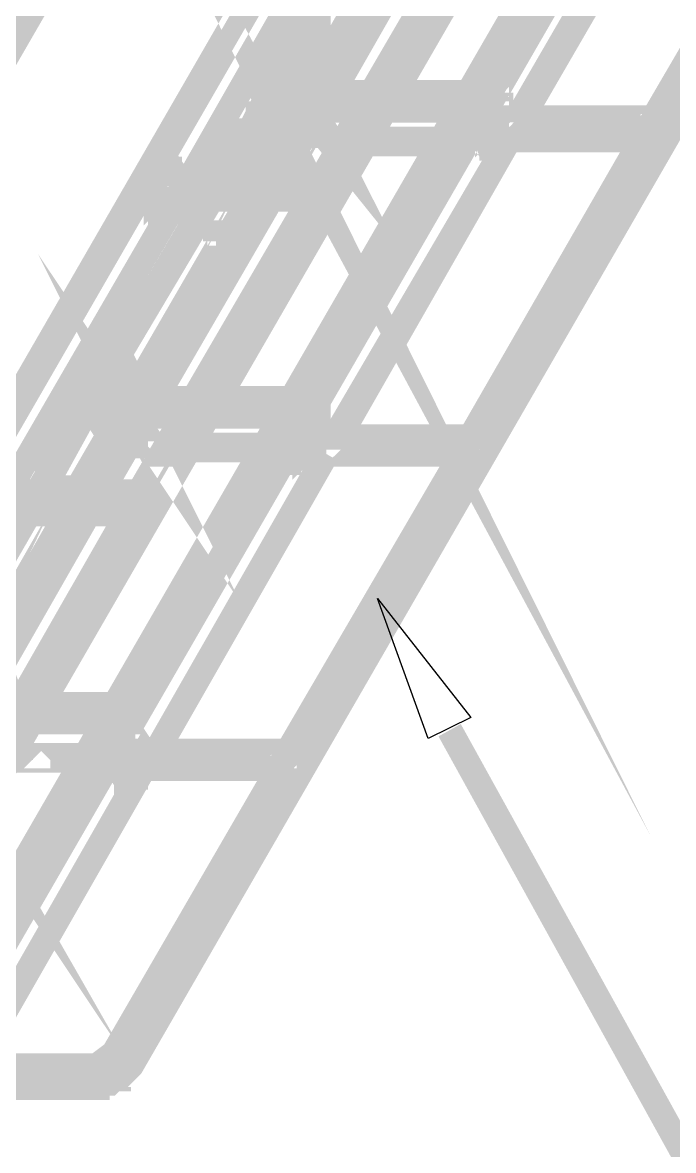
# Model space of a CAD drawing. Extents: x 0.1 to 11.6, y 0.3 to 16.2.
# Drawn here: x 5.1908 to 5.4461, y 4.3102 to 4.7525 of the extents above; entities that cross this region are included whole.
import ezdxf

# ---------------------------------------------------------------- set-up
doc = ezdxf.new("R2010")
doc.units = 0
doc.header["$MEASUREMENT"] = 0

msp = doc.modelspace()

# ---------------------------------------------------------------- linework, layer by layer
at = {"color": 0, "const_width": 0.01}
for points in [[(5.10167, 4.42503), (5.10167, 4.42665), (5.10167, 4.42503), (5.09332, 4.42503), (5.095, 4.42503), (5.10167, 4.42503), (5.10335, 4.42503), (5.10335, 4.42665), (5.095, 4.43832), (5.09332, 4.43832), (5.09332, 4.44), (5.01167, 4.44), (5.95503, 6.07497), (5.95503, 6.07335), (5.01167, 4.44)], [(5.17503, 4.44499), (6.09668, 6.03999)], [(6.06332, 5.98503), (6.07835, 5.95833), (6.04833, 5.95833), (6.07835, 5.95833), (6.08664, 5.95833), (5.15169, 4.34), (5.14333, 4.34), (6.07835, 5.95833)], [(5.01335, 4.44), (5.09332, 4.44), (5.095, 4.43832), (5.10167, 4.42665), (5.10167, 4.42503), (5.03999, 4.42503), (5.08832, 4.33832), (5.15169, 4.33832), (5.15332, 4.33832), (5.16, 4.32497), (5.15831, 4.32497), (5.07835, 4.32497), (5.08003, 4.32335), (5.16, 4.32335), (5.16, 4.32497), (5.16168, 4.32497), (5.16, 4.32497), (5.15332, 4.33832), (6.08832, 5.95833), (6.08832, 5.96001), (6.08832, 5.95833)], [(5.16168, 4.33501), (5.22, 4.33501), (5.22, 4.33664), (5.22168, 4.33664), (5.22331, 4.33664), (5.22499, 4.33664), (5.22667, 4.33832), (5.22835, 4.33832), (5.22835, 4.34), (5.22999, 4.34), (5.23167, 4.34169), (5.23335, 4.34332), (6.155, 5.94)], [(5.27832, 4.90332), (5.27832, 4.905), (5.29497, 4.93164), (5.27832, 4.905), (5.29335, 4.93164), (5.29497, 4.93164), (5.27832, 4.905)], [(5.28, 4.71001), (5.28668, 4.72168), (5.28836, 4.72168), (5.29335, 4.71164), (5.28168, 4.73335)], [(5.50999, 4.83832), (5.50999, 4.83664), (5.50836, 4.83664), (5.50836, 4.83501), (5.43832, 4.715), (5.37668, 4.715), (5.37668, 4.71332), (5.375, 4.71332), (5.375, 4.71164), (5.375, 4.71001), (5.375, 4.70833), (5.37668, 4.70833), (5.37668, 4.70665), (5.43332, 4.70665)], [(5.38499, 4.715), (5.45167, 4.83003)], [(5.38667, 4.715), (5.45335, 4.83003)], [(5.37999, 4.815), (5.38167, 4.81332), (5.37999, 4.81332), (5.37831, 4.81168), (5.30832, 4.69168), (5.24669, 4.69168), (5.24501, 4.69), (5.24501, 4.68668), (5.24669, 4.68332), (5.30501, 4.68332)], [(5.25667, 4.69168), (5.32335, 4.80832)], [(5.32335, 4.80832), (5.25667, 4.69168)], [(5.28331, 4.69168), (5.35167, 4.80832)], [(5.28668, 4.69168), (5.35499, 4.80832)], [(5.28836, 4.69168), (5.35667, 4.80832)], [(5.29167, 4.69168), (5.36003, 4.80832)], [(5.30664, 4.73503), (5.30664, 4.78)], [(5.29833, 4.76335), (5.29833, 4.74333)], [(5.30501, 4.72999), (5.29335, 4.75331)], [(5.30165, 4.72331), (5.28836, 4.74669)], [(5.30003, 4.72331), (5.28836, 4.74501)], [(5.29833, 4.74333), (5.30003, 4.74333)], [(5.29665, 4.715), (5.28331, 4.73833)], [(5.30501, 4.71332), (5.31168, 4.70503), (5.30664, 4.715)], [(5.28331, 4.71669), (5.28668, 4.72168), (5.28, 4.73335)], [(5.29497, 4.71332), (5.28331, 4.73665)], [(5.32835, 4.72499), (5.31168, 4.72499)], [(5.36664, 4.72499), (5.33664, 4.72499)], [(5.36333, 4.72), (5.36333, 4.72168), (5.36664, 4.72499)], [(5.28, 4.71001), (5.28668, 4.72331)], [(5.285, 4.71001), (5.285, 4.71669), (5.28836, 4.72168)], [(5.32667, 4.72168), (5.31, 4.72168)], [(5.36333, 4.72), (5.36333, 4.72168), (5.33501, 4.72168)], [(5.37831, 4.72), (5.37668, 4.72), (5.37668, 4.71832), (5.37169, 4.71001)], [(5.38167, 4.715), (5.37831, 4.71832), (5.37831, 4.72), (5.37668, 4.72), (5.37668, 4.71832)], [(5.28331, 4.71001), (5.28331, 4.71669), (5.285, 4.71669)], [(5.43832, 4.715), (5.43832, 4.71332), (5.43832, 4.71164), (5.43668, 4.71164), (5.36664, 4.59), (5.30501, 4.59), (5.30333, 4.59), (5.30333, 4.58832), (5.30333, 4.58664), (5.30333, 4.58501), (5.30333, 4.58333), (5.30501, 4.58333), (5.36333, 4.58333)], [(5.31836, 4.70665), (5.315, 4.70665), (5.31668, 4.70503), (5.31332, 4.70503), (5.31168, 4.70665), (5.30664, 4.715)], [(5.32497, 4.71832), (5.30832, 4.71832)], [(5.36333, 4.71832), (5.33333, 4.71832)], [(5.37001, 4.71001), (5.37668, 4.71832)], [(5.37831, 4.71669), (5.37668, 4.71669), (5.37668, 4.71832)], [(5.37668, 4.71669), (5.37668, 4.715)], [(5.37668, 4.71669), (5.37831, 4.71669)], [(5.37332, 4.71001), (5.37332, 4.71164)], [(5.29335, 4.71001), (5.26665, 4.71001)], [(5.29335, 4.70833), (5.26665, 4.70833)], [(5.31, 4.70833), (5.30165, 4.70833)], [(5.31332, 4.70665), (5.31168, 4.70503)], [(5.31332, 4.59), (5.38167, 4.70665)], [(5.315, 4.59), (5.38167, 4.70665)], [(5.31668, 4.70503), (5.31668, 4.70665)], [(5.35667, 4.70665), (5.35335, 4.70665), (5.35499, 4.70503), (5.34999, 4.70503), (5.34831, 4.70665), (5.34, 4.70665), (5.34169, 4.70503), (5.33832, 4.70503), (5.33664, 4.70665), (5.32835, 4.70665), (5.33003, 4.70503), (5.32497, 4.70503)], [(5.33003, 4.70503), (5.33003, 4.70665), (5.32835, 4.70665)], [(5.34169, 4.70503), (5.34169, 4.70665)], [(5.35499, 4.70503), (5.35499, 4.70665), (5.35335, 4.70665)], [(5.37332, 4.71001), (5.37169, 4.70833), (5.37332, 4.70833)], [(5.375, 4.70167), (5.37001, 4.70833)], [(5.37169, 4.70833), (5.375, 4.70167), (5.37668, 4.70167), (5.37999, 4.70665)], [(5.37668, 4.70503), (5.375, 4.70335)], [(5.375, 4.70503), (5.37668, 4.70503)], [(5.37668, 4.70335), (5.375, 4.70335)], [(5.375, 4.70167), (5.37668, 4.70167)], [(5.37668, 4.70503), (5.37831, 4.70503)], [(5.26497, 4.69168), (5.26167, 4.69997)], [(5.28836, 4.69997), (5.26167, 4.69997)], [(5.28836, 4.69997), (5.26167, 4.69997)], [(5.26833, 4.69168), (5.27333, 4.69997)], [(5.27001, 4.69168), (5.27333, 4.69997)], [(5.28331, 4.69997), (5.28331, 4.69499), (5.285, 4.69499)], [(5.285, 4.69499), (5.285, 4.69997)], [(5.24832, 4.69667), (5.24669, 4.69667), (5.24164, 4.68832), (5.24164, 4.68668), (5.24164, 4.685), (5.24164, 4.68668), (5.24164, 4.68832)], [(5.25168, 4.69168), (5.24832, 4.69667), (5.24669, 4.69667), (5.24164, 4.68832)], [(5.24669, 4.69667), (5.24832, 4.69667)], [(5.24669, 4.69336), (5.24669, 4.69499), (5.24832, 4.69499), (5.24832, 4.69336), (5.24669, 4.69336), (5.24669, 4.69499)], [(5.24832, 4.69336), (5.24669, 4.69336), (5.24832, 4.69336), (5.24832, 4.69499)], [(5.24669, 4.69336), (5.24832, 4.69336)], [(5.24832, 4.69336), (5.24669, 4.69336)], [(5.285, 4.69336), (5.28331, 4.69499)], [(5.30832, 4.69168), (5.31, 4.69168), (5.31, 4.69), (5.30832, 4.69), (5.30664, 4.68832), (5.23665, 4.56836), (5.17665, 4.56836), (5.17503, 4.56836), (5.17503, 4.56668), (5.17333, 4.56668), (5.17333, 4.565), (5.17333, 4.56332), (5.17333, 4.56168), (5.17503, 4.56168), (5.17503, 4.56), (5.17665, 4.56), (5.23335, 4.56)], [(5.24501, 4.68668), (5.24333, 4.68668), (5.24333, 4.68832)], [(5.24164, 4.685), (5.24669, 4.68001), (5.24669, 4.67833), (5.24669, 4.68001), (5.25, 4.68332)], [(5.24501, 4.68001), (5.24164, 4.685)], [(5.24333, 4.685), (5.24501, 4.685)], [(5.185, 4.56836), (5.25168, 4.68332)], [(5.25168, 4.68332), (5.185, 4.56836)], [(5.21164, 4.56836), (5.28, 4.68332)], [(5.215, 4.56836), (5.28331, 4.68332)], [(5.21669, 4.56836), (5.285, 4.68332)], [(5.22168, 4.56836), (5.28836, 4.68332)], [(5.22835, 4.62169), (5.26497, 4.68332)], [(5.22835, 4.62332), (5.26335, 4.68332)], [(5.24669, 4.68001), (5.24501, 4.68001), (5.24501, 4.67833), (5.24669, 4.67833)], [(5.24669, 4.68164), (5.24669, 4.68332), (5.24832, 4.68332), (5.24832, 4.68164), (5.24669, 4.68164), (5.24669, 4.68332)], [(5.24669, 4.68164), (5.24669, 4.68001)], [(5.25331, 4.68332), (5.25836, 4.67665)], [(5.25836, 4.67503), (5.25836, 4.67665), (5.25667, 4.67665), (5.25667, 4.67833)], [(5.25667, 4.67665), (5.25836, 4.67503)], [(5.25836, 4.67833), (5.25836, 4.67665), (5.25999, 4.67503)], [(5.26665, 4.66997), (5.26833, 4.66997)], [(5.26665, 4.66997), (5.26833, 4.66997)], [(5.26665, 4.66835), (5.26665, 4.66997)], [(5.26665, 4.66997), (5.26833, 4.66997)], [(5.23503, 4.61003), (5.22331, 4.63336)], [(5.23167, 4.60335), (5.21832, 4.625)], [(5.23167, 4.60167), (5.21832, 4.625)], [(5.22499, 4.59), (5.21164, 4.61333)], [(5.22667, 4.595), (5.21332, 4.61664)], [(5.22499, 4.59332), (5.21332, 4.61501)], [(5.22499, 4.59), (5.21164, 4.61165)], [(5.215, 4.60499), (5.21669, 4.60499)], [(5.215, 4.60335), (5.215, 4.60499), (5.215, 4.60335), (5.21669, 4.60335), (5.21669, 4.60167)], [(5.25836, 4.60499), (5.24333, 4.60499)], [(5.29335, 4.59999), (5.29665, 4.60499), (5.26833, 4.60499)], [(5.29665, 4.60499), (5.29833, 4.60499)], [(5.19667, 4.56836), (5.21669, 4.60167)], [(5.19835, 4.56836), (5.21669, 4.60167)], [(5.20503, 4.58165), (5.20335, 4.58165), (5.21669, 4.60335)], [(5.21332, 4.59831), (5.20503, 4.60167)], [(5.215, 4.60335), (5.21669, 4.60335)], [(5.25667, 4.59999), (5.24001, 4.59999)], [(5.29335, 4.59999), (5.26497, 4.59999)], [(5.29335, 4.59999), (5.29497, 4.59999)], [(5.31, 4.59), (5.30664, 4.595), (5.30664, 4.59668), (5.30501, 4.595)], [(5.25499, 4.59831), (5.23833, 4.59831)], [(5.29335, 4.59831), (5.26335, 4.59831)], [(5.30664, 4.59668), (5.30501, 4.59668), (5.30501, 4.595), (5.30003, 4.58664)], [(5.24832, 4.58664), (5.24669, 4.58664), (5.24669, 4.58501), (5.24333, 4.58501), (5.23665, 4.595)], [(5.30003, 4.58664), (5.30501, 4.595)], [(5.30664, 4.59332), (5.30501, 4.59332)], [(5.30501, 4.59332), (5.30501, 4.59169)], [(5.30664, 4.59169), (5.30501, 4.59169)], [(5.14501, 4.47), (5.14501, 4.47499), (5.14833, 4.47999), (5.155, 4.47), (5.14165, 4.49333)], [(5.19667, 4.58832), (5.20665, 4.58501)], [(5.36664, 4.59), (5.36833, 4.59), (5.36664, 4.59), (5.36664, 4.58832), (5.36501, 4.58832), (5.36501, 4.58664), (5.29497, 4.46669), (5.23335, 4.46669), (5.23167, 4.46669), (5.23167, 4.465), (5.23167, 4.46332), (5.23167, 4.46164), (5.23167, 4.46001), (5.23335, 4.46001), (5.29167, 4.46001)], [(5.24001, 4.58664), (5.23167, 4.58664)], [(5.24669, 4.58501), (5.24832, 4.58501), (5.24669, 4.58664)], [(5.28668, 4.58664), (5.28331, 4.58664), (5.285, 4.58501), (5.28, 4.58501), (5.28, 4.58664), (5.27165, 4.58664), (5.27165, 4.58501), (5.26833, 4.58501), (5.26665, 4.58664), (5.25836, 4.58664), (5.25999, 4.58501), (5.25667, 4.58501)], [(5.25999, 4.58501), (5.25999, 4.58664)], [(5.27165, 4.58501), (5.27165, 4.58664)], [(5.285, 4.58501), (5.285, 4.58664)], [(5.30165, 4.58501), (5.30165, 4.58664)], [(5.30165, 4.58501), (5.30165, 4.58664)], [(5.20503, 4.58333), (5.20335, 4.58333), (5.20335, 4.58165), (5.20335, 4.58003)], [(5.24333, 4.58501), (5.24333, 4.58333)], [(5.24333, 4.46669), (5.31, 4.58333)], [(5.24333, 4.46669), (5.31, 4.58333)], [(5.30003, 4.58501), (5.30333, 4.57835), (5.30501, 4.57835), (5.30832, 4.58333)], [(5.30333, 4.57835), (5.30003, 4.58501)], [(5.30165, 4.58501), (5.30333, 4.58501)], [(5.30165, 4.58501), (5.30333, 4.58501)], [(5.20335, 4.58165), (5.20335, 4.58003), (5.20503, 4.58003)], [(5.20335, 4.58165), (5.20503, 4.58003)], [(5.20335, 4.58003), (5.20503, 4.58003)], [(5.30333, 4.57835), (5.30501, 4.57835)], [(5.30501, 4.58003), (5.30501, 4.58165)], [(5.30501, 4.58003), (5.30501, 4.58165)], [(5.23665, 4.56836), (5.23833, 4.56836), (5.23833, 4.56668), (5.23665, 4.56668), (5.23665, 4.565), (5.23503, 4.565), (5.16835, 4.44835)], [(5.16835, 4.53), (5.17165, 4.52501), (5.16835, 4.53331)], [(5.14165, 4.44336), (5.20833, 4.56)], [(5.14501, 4.44336), (5.21164, 4.56)], [(5.14665, 4.44336), (5.21332, 4.56)], [(5.15001, 4.44336), (5.21669, 4.56)], [(5.16835, 4.51665), (5.19336, 4.56)], [(5.16835, 4.51833), (5.19336, 4.56)], [(5.18832, 4.55333), (5.17665, 4.55333)], [(5.17833, 4.55501), (5.19, 4.55501)], [(5.19, 4.48503), (5.17333, 4.48503)], [(5.22499, 4.47999), (5.22667, 4.48503), (5.19835, 4.48503)], [(5.22667, 4.48503), (5.22835, 4.48503)], [(5.18668, 4.47999), (5.16997, 4.47999)], [(5.22499, 4.47999), (5.19499, 4.47999)], [(5.22331, 4.47835), (5.19499, 4.47835)], [(5.22499, 4.47999), (5.22667, 4.47999)], [(5.23833, 4.46669), (5.23503, 4.47168), (5.23335, 4.47168), (5.22835, 4.46332), (5.22835, 4.46164), (5.22835, 4.46001), (5.23167, 4.45503), (5.23335, 4.45503), (5.23335, 4.45335), (5.23335, 4.45503), (5.23665, 4.46001)], [(5.22835, 4.46332), (5.23335, 4.47168)], [(5.23503, 4.47168), (5.23335, 4.47168)], [(5.35835, 4.47499), (6.03836, 3.24501)], [(5.23335, 4.47), (5.23335, 4.46832), (5.23503, 4.46832)], [(5.23335, 4.46832), (5.23335, 4.47)], [(5.29497, 4.46669), (5.29665, 4.46669), (5.29497, 4.465), (5.29335, 4.465), (5.29335, 4.46332), (5.22667, 4.34831), (5.22835, 4.34831), (5.22999, 4.34831), (5.23167, 4.34831), (5.23167, 4.34668), (5.23335, 4.34668), (5.23335, 4.345), (5.23335, 4.34332), (5.23335, 4.345), (5.23335, 4.34668), (5.23167, 4.34668), (5.23167, 4.34831), (5.22999, 4.34831), (5.22835, 4.34831), (5.22667, 4.34831), (5.22, 4.34332), (5.21832, 4.34332), (5.21832, 4.34169), (5.21669, 4.34169), (5.21669, 4.34), (5.21669, 4.33832), (5.21832, 4.33832), (5.21832, 4.33664), (5.22, 4.33501), (5.21669, 4.33832), (5.21832, 4.34169), (5.21832, 4.34332), (5.22, 4.34332), (5.16168, 4.34332)], [(5.21669, 4.465), (5.21332, 4.465), (5.215, 4.46332), (5.21001, 4.46332), (5.21001, 4.465), (5.20167, 4.465), (5.20167, 4.46332), (5.19835, 4.46332), (5.19667, 4.465), (5.18832, 4.465), (5.19, 4.46332), (5.18668, 4.46332)], [(5.19, 4.46332), (5.19, 4.465)], [(5.20167, 4.46332), (5.20335, 4.465), (5.20167, 4.465)], [(5.215, 4.46332), (5.215, 4.465)], [(5.22835, 4.46001), (5.22835, 4.46164), (5.22835, 4.46332)], [(5.23167, 4.46164), (5.22999, 4.46164), (5.22999, 4.46332)], [(5.22999, 4.46332), (5.22999, 4.46164)], [(5.17165, 4.34332), (5.23833, 4.46001)], [(5.17165, 4.34332), (5.23833, 4.46001)], [(5.23167, 4.45503), (5.22835, 4.46001)], [(5.23335, 4.45665), (5.23335, 4.45833)], [(5.23167, 4.45503), (5.23167, 4.45335), (5.23335, 4.45335)], [(5.23335, 4.45665), (5.23503, 4.45665)], [(5.23335, 4.45665), (5.23503, 4.45665)], [(5.23335, 4.45503), (5.23503, 4.45503)]]:
    msp.add_lwpolyline(points, dxfattribs=at)
for points in [[(5.09332, 4.44), (6.03668, 6.07497), (6.03836, 6.07497), (6.03836, 6.07335), (5.095, 4.43832), (5.095, 4.44), (5.09332, 4.44)], [(5.14833, 4.67833), (5.16336, 4.70665), (5.16499, 4.70665), (5.14833, 4.67833)], [(5.34999, 4.80832), (5.28331, 4.69168), (5.34999, 4.80832)], [(5.29335, 4.69168), (5.36003, 4.80832), (5.29335, 4.69168)], [(5.30664, 4.73335), (5.30664, 4.78), (5.30664, 4.73335)], [(5.37668, 4.715), (5.37668, 4.71669), (5.37668, 4.71832), (5.37831, 4.71832), (5.37831, 4.71669), (5.37668, 4.715)], [(5.37332, 4.70833), (5.37169, 4.70833), (5.37169, 4.71001), (5.37332, 4.71164), (5.37332, 4.71001), (5.37332, 4.70833)], [(5.37668, 4.70665), (5.375, 4.70503), (5.375, 4.70335), (5.37668, 4.70335), (5.37668, 4.70503), (5.37668, 4.70665)], [(5.26833, 4.71001), (5.29335, 4.71001), (5.26833, 4.71001)], [(5.37169, 4.70833), (5.37001, 4.70833), (5.37001, 4.71001), (5.37169, 4.71001), (5.37169, 4.70833)], [(5.24333, 4.68668), (5.24333, 4.68832), (5.24501, 4.68832), (5.24501, 4.68668), (5.24333, 4.685), (5.24333, 4.68668)], [(5.27832, 4.68332), (5.21164, 4.56836), (5.27832, 4.68332)], [(5.28836, 4.68332), (5.22168, 4.56836), (5.28836, 4.68332)], [(5.24669, 4.68164), (5.24669, 4.68001), (5.24669, 4.68164)], [(5.26665, 4.66997), (5.26665, 4.66835), (5.26665, 4.66667), (5.26665, 4.66835), (5.26833, 4.66835), (5.26833, 4.66997), (5.26665, 4.66997)], [(5.26665, 4.66835), (5.26665, 4.66997), (5.26665, 4.66835)], [(5.23665, 4.59332), (5.24164, 4.58333), (5.24333, 4.58333), (5.23665, 4.59332)], [(5.30165, 4.58501), (5.30165, 4.58664), (5.30333, 4.58664), (5.30165, 4.58501)], [(5.30664, 4.59169), (5.30501, 4.59169), (5.30501, 4.59332), (5.30501, 4.595), (5.30664, 4.595), (5.30664, 4.59332), (5.30664, 4.59169)], [(5.30501, 4.58165), (5.30333, 4.58003), (5.30501, 4.58003), (5.30501, 4.57835), (5.30501, 4.58003), (5.30501, 4.58165)], [(5.30003, 4.58501), (5.29833, 4.58501), (5.29833, 4.58664), (5.30003, 4.58664), (5.30003, 4.58501)], [(5.30501, 4.58003), (5.30333, 4.58003), (5.30501, 4.58003)], [(5.20665, 4.56999), (5.20503, 4.56999), (5.20503, 4.56836), (5.20665, 4.56836), (5.20665, 4.56999)], [(5.20503, 4.56836), (5.20503, 4.56999), (5.20503, 4.56836)], [(5.20665, 4.56), (5.13997, 4.44336), (5.20665, 4.56)], [(5.15001, 4.44336), (5.21669, 4.56), (5.15001, 4.44336)], [(5.23503, 4.46832), (5.23335, 4.46832), (5.23335, 4.47), (5.23503, 4.47), (5.23503, 4.47168), (5.23503, 4.47), (5.23503, 4.46832)], [(5.23503, 4.47), (5.23335, 4.47), (5.23503, 4.47)], [(5.22999, 4.46164), (5.22999, 4.46332), (5.23167, 4.46332), (5.23167, 4.46164), (5.22999, 4.46164)], [(5.23335, 4.45833), (5.23335, 4.45665), (5.23335, 4.45503), (5.23335, 4.45665), (5.23503, 4.45665), (5.23503, 4.45833), (5.23335, 4.45833)]]:
    msp.add_lwpolyline(points, close=True, dxfattribs=at)
at = {"color": 0}
msp.add_lwpolyline([(5.34999, 4.47168), (5.33003, 4.52669), (5.36664, 4.47999), (5.34999, 4.47168)], close=True, dxfattribs=at)

doc.saveas('drawing.dxf')
